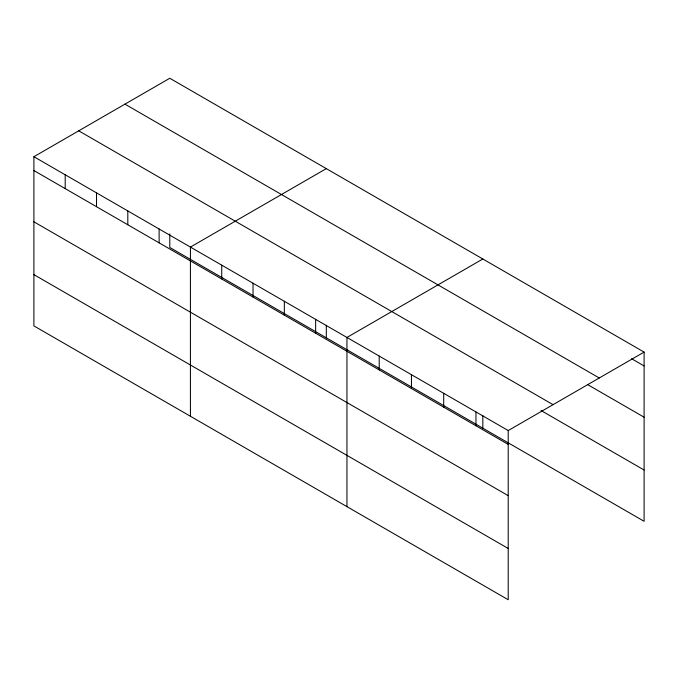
<?xml version="1.0" encoding="UTF-8"?>
<svg xmlns="http://www.w3.org/2000/svg" width="678" height="678" viewBox="0 0 678 678"><rect width="100%" height="100%" fill="white"/><g stroke="black" fill="none" stroke-linecap="round" stroke-linejoin="round"><path stroke-width="1.02" d="M33.9 156.711L508.212 430.555L508.212 599.742L33.9 325.898L33.9 156.711L169.788 78.258L644.1 352.102L644.1 521.289L169.788 247.445L169.788 233.842M326.313 168.627L190.425 247.08L190.425 416.267M482.829 258.996L346.95 337.449L346.95 506.635M508.212 430.555L644.1 352.102M631.557 358.696L644.1 365.942M124.947 104.149L599.259 377.993M587.657 384.612L644.1 417.207M78.741 130.829L553.053 404.664M541.069 410.537L644.1 470.024M33.9 170.551L508.212 444.395M33.9 221.816L508.212 495.652M33.9 274.632L508.212 548.477M482.829 415.622L482.829 428.182M475.964 411.936L475.964 425.767M443.709 393.316L443.709 407.147M411.453 374.697L411.453 388.528M379.205 356.069L379.205 369.908M326.313 325.254L326.313 337.814M315.643 319.38L315.643 333.212M284.336 301.303L284.336 315.134M253.03 283.226L253.03 297.066M221.731 265.157L221.731 278.989M159.118 229.011L159.118 242.843M127.811 210.934L127.811 224.765M96.513 192.857L96.513 206.697M65.207 174.788L65.207 188.62"/></g></svg>
